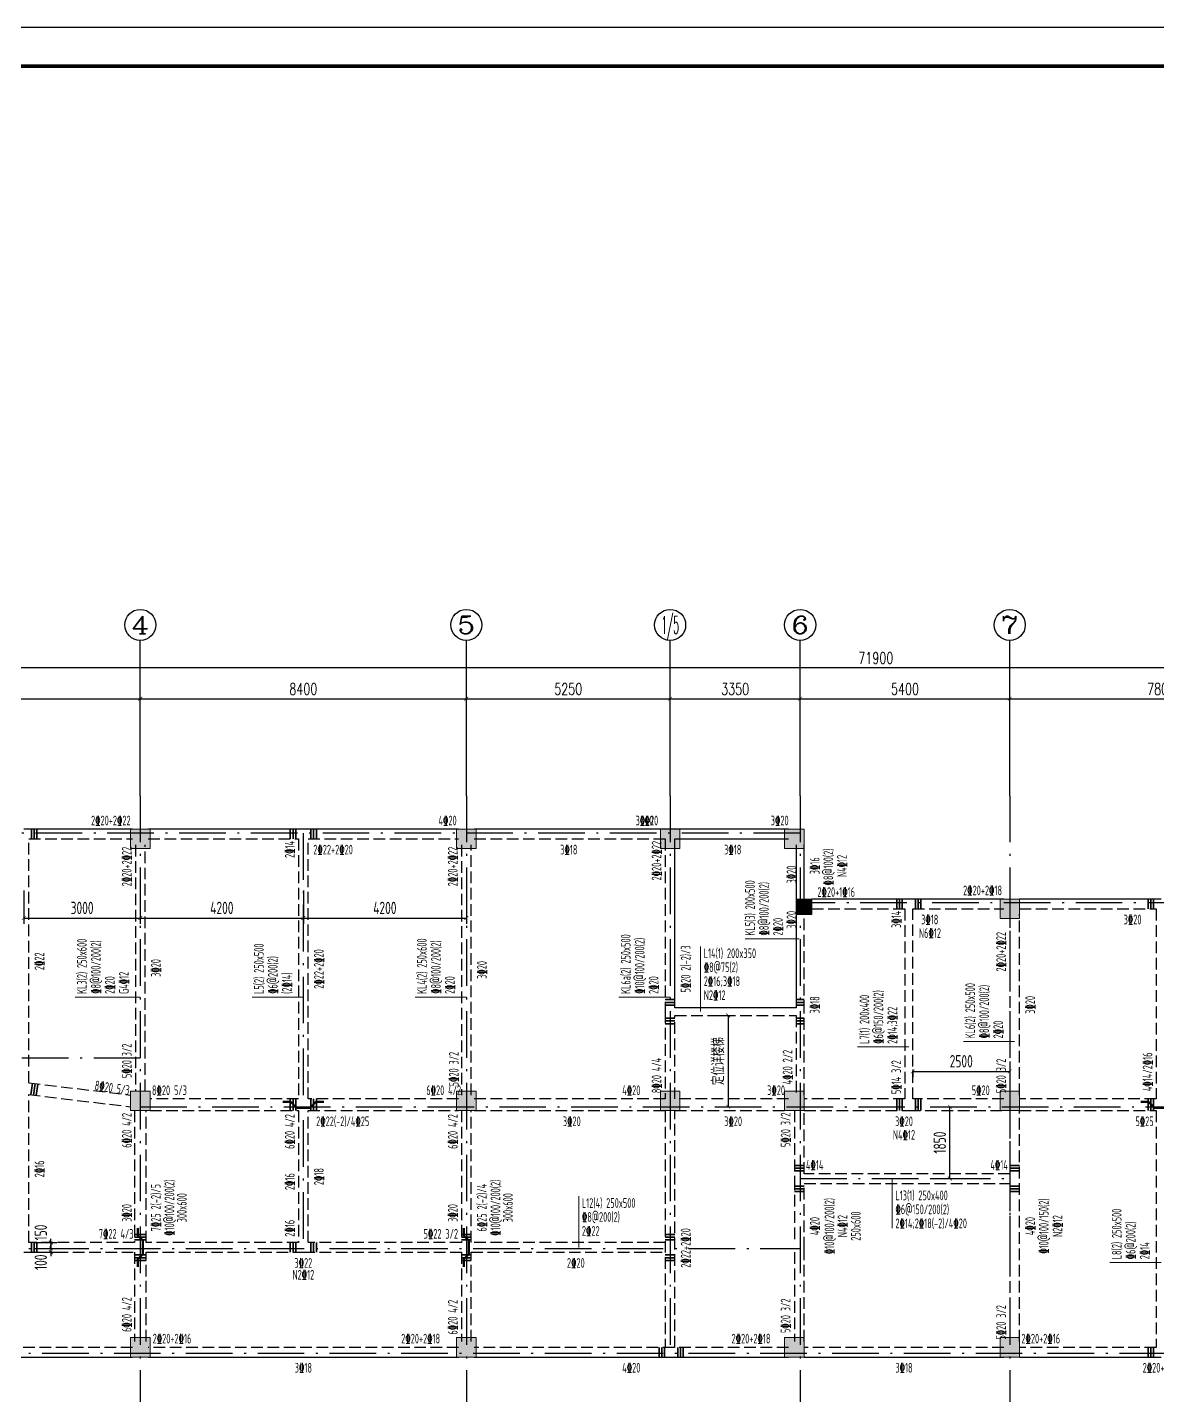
# Model space of a CAD drawing. Extents: x 169490 to 7584583, y -2399407 to 1374371.
# Drawn here: x 750510 to 779630, y 659948 to 695204 of the extents above; entities that cross this region are included whole.
import ezdxf
from ezdxf.enums import TextEntityAlignment as Align

# ---------------------------------------------------------------- set-up
doc = ezdxf.new("R2010")
doc.units = 0
doc.header["$LTSCALE"] = 100
doc.linetypes.add('D3轴线点划线', pattern=[18.5, 12, -3, 0.5, -3])
doc.linetypes.add('H3普通虚线', pattern=[4.2, 3, -1.2])
doc.layers.get('0').update_dxf_attribs({"linetype": 'CONTINUOUS'})
doc.layers.get('DEFPOINTS').update_dxf_attribs({"linetype": 'CONTINUOUS'})
for name, color, linetype in [('AXIS', 3, 'CONTINUOUS'), ('AXIS_TEXT', 4, 'CONTINUOUS'), ('C-AXIS(轴号)', 3, 'CONTINUOUS'), ('C-AXIS-T(字)', 7, 'CONTINUOUS'), ('C-DOTE', 8, 'D3轴线点划线'), ('S-BEAM-LINE1', 4, 'CONTINUOUS'), ('S-BEAM-LINE2', 4, 'H3普通虚线'), ('S-COLU-HATCH', 251, 'CONTINUOUS'), ('S-SLAB-DIM', 92, 'CONTINUOUS'), ('图框', 140, 'CONTINUOUS')]:
    doc.layers.add(name, color=color, linetype=linetype)
for name, color, linetype, lineweight in [('S-COLU-LINE1', 6, 'CONTINUOUS', 18), ('梁原位标注', 7, 'CONTINUOUS', 18), ('梁标注引线', 2, 'CONTINUOUS', 18), ('梁附加吊筋', 1, 'CONTINUOUS', 50), ('梁附加箍筋', 1, 'CONTINUOUS', 35)]:
    doc.layers.add(name, color=color, linetype=linetype, lineweight=lineweight)
doc.styles.add('_TCH_AXIS', font='COMPLEX', dxfattribs={"bigfont": 'GBCBIG'})
doc.styles.add('_TCH_DIM_T3', font='SIMPLEX.shx', dxfattribs={"width": 0.705882, "bigfont": 'GBCBIG.shx'})
doc.styles.add('BW_Rein', font='Tssdeng.shx', dxfattribs={"width": 0.7, "bigfont": 'hztxt.shx'})
doc.styles.add('COMPLEX', font='COMPLEX')
doc.styles.add('TSSD_Dimension', font='Tssdeng.shx', dxfattribs={"width": 0.7, "bigfont": 'tssdchn.shx'})
doc.dimstyles.new('_TCH_ARCH&&100', dxfattribs={"dimtxt": 297.5, "dimasz": 100, "dimexe": 250, "dimexo": 300, "dimgap": 100, "dimtad": 1, "dimdec": 0, "dimzin": 0, "dimdsep": 46, "dimtxsty": '_TCH_DIM_T3', "dimblk": 'ARCHTICK', "dimcen": 0.09, "dimclrt": 7, "dimazin": 2, "dimtfac": 1, "dimtdec": 0, "dimtix": 1, "dimtmove": 2, "dimatfit": 3, "dimfxl": 1, "dimtolj": 1, "dimtzin": 0, "dimarcsym": 0})
doc.dimstyles.new('TSSD_100_100$0', dxfattribs={"dimtxt": 320, "dimasz": 100, "dimexe": 150, "dimexo": 150, "dimgap": 100, "dimtad": 1, "dimdec": 0, "dimzin": 0, "dimdsep": 46, "dimtxsty": 'TSSD_Dimension', "dimblk": 'ARCHTICK', "dimcen": 0, "dimclrt": 7, "dimadec": 1, "dimazin": 0, "dimtfac": 1, "dimtdec": 0, "dimtix": 1, "dimtmove": 2, "dimatfit": 3, "dimldrblk": '_TSDBK', "dimfxl": 1, "dimtolj": 1, "dimtzin": 0, "dimarcsym": 0})

# ---------------------------------------------------------------- blocks, each defined once
blk = doc.blocks.new('_ARCHTICK')
at = {"const_width": 0.15}
blk.add_lwpolyline([(-0.5, -0.5), (0.5, 0.5)], dxfattribs=at)
blk = doc.blocks.new('*D1527')
at = {"layer": 'AXIS', "color": 0, "lineweight": -2, "transparency": 16777216}
for p, q in [((736420, 675706), (736420, 678956)), ((736420, 678706), (808320, 678706)), ((808320, 675706), (808320, 678956))]:
    blk.add_line(p, q, dxfattribs=at)
at = {"layer": 'DEFPOINTS', "color": 0, "transparency": 16777216}
for p in [(808320, 678706), (736420, 675406), (808320, 675406)]:
    blk.add_point(p, dxfattribs=at)
at = {"layer": 'AXIS', "color": 0, "lineweight": -2, "transparency": 16777216, "xscale": 100, "yscale": 100, "zscale": 100, "rotation": 180}
blk.add_blockref('_ARCHTICK', (736420, 678706), dxfattribs=at)
at = {"layer": 'AXIS', "color": 0, "lineweight": -2, "transparency": 16777216, "xscale": 100, "yscale": 100, "zscale": 100}
blk.add_blockref('_ARCHTICK', (808320, 678706), dxfattribs=at)
at = {"layer": 'AXIS', "color": 7, "transparency": 16777216, "insert": (772370, 678955), "char_height": 297.5, "attachment_point": 5, "style": '_TCH_DIM_T3'}
blk.add_mtext('\\A1;71900', dxfattribs=at)
blk = doc.blocks.new('*D1530')
at = {"layer": 'AXIS', "color": 0, "lineweight": -2, "transparency": 16777216}
for p, q in [((745020, 675706), (745020, 678156)), ((753420, 675706), (753420, 678156)), ((745020, 677906), (753420, 677906))]:
    blk.add_line(p, q, dxfattribs=at)
at = {"layer": 'DEFPOINTS', "color": 0, "transparency": 16777216}
for p in [(753420, 677906), (745020, 675406), (753420, 675406)]:
    blk.add_point(p, dxfattribs=at)
at = {"layer": 'AXIS', "color": 0, "lineweight": -2, "transparency": 16777216, "xscale": 100, "yscale": 100, "zscale": 100, "rotation": 180}
blk.add_blockref('_ARCHTICK', (745020, 677906), dxfattribs=at)
at = {"layer": 'AXIS', "color": 0, "lineweight": -2, "transparency": 16777216, "xscale": 100, "yscale": 100, "zscale": 100}
blk.add_blockref('_ARCHTICK', (753420, 677906), dxfattribs=at)
at = {"layer": 'AXIS', "color": 7, "transparency": 16777216, "insert": (749220, 678155), "char_height": 297.5, "attachment_point": 5, "style": '_TCH_DIM_T3'}
blk.add_mtext('\\A1;8400', dxfattribs=at)
blk = doc.blocks.new('*D1531')
at = {"layer": 'AXIS', "color": 0, "lineweight": -2, "transparency": 16777216}
for p, q in [((753420, 675706), (753420, 678156)), ((761820, 675706), (761820, 678156)), ((753420, 677906), (761820, 677906))]:
    blk.add_line(p, q, dxfattribs=at)
at = {"layer": 'DEFPOINTS', "color": 0, "transparency": 16777216}
for p in [(761820, 677906), (753420, 675406), (761820, 675406)]:
    blk.add_point(p, dxfattribs=at)
at = {"layer": 'AXIS', "color": 0, "lineweight": -2, "transparency": 16777216, "xscale": 100, "yscale": 100, "zscale": 100, "rotation": 180}
blk.add_blockref('_ARCHTICK', (753420, 677906), dxfattribs=at)
at = {"layer": 'AXIS', "color": 0, "lineweight": -2, "transparency": 16777216, "xscale": 100, "yscale": 100, "zscale": 100}
blk.add_blockref('_ARCHTICK', (761820, 677906), dxfattribs=at)
at = {"layer": 'AXIS', "color": 7, "transparency": 16777216, "insert": (757620, 678155), "char_height": 297.5, "attachment_point": 5, "style": '_TCH_DIM_T3'}
blk.add_mtext('\\A1;8400', dxfattribs=at)
blk = doc.blocks.new('*D1532')
at = {"layer": 'AXIS', "color": 0, "lineweight": -2, "transparency": 16777216}
for p, q in [((761820, 675706), (761820, 678156)), ((767070, 675706), (767070, 678156)), ((761820, 677906), (767070, 677906))]:
    blk.add_line(p, q, dxfattribs=at)
at = {"layer": 'DEFPOINTS', "color": 0, "transparency": 16777216}
for p in [(767070, 677906), (761820, 675406), (767070, 675406)]:
    blk.add_point(p, dxfattribs=at)
at = {"layer": 'AXIS', "color": 0, "lineweight": -2, "transparency": 16777216, "xscale": 100, "yscale": 100, "zscale": 100, "rotation": 180}
blk.add_blockref('_ARCHTICK', (761820, 677906), dxfattribs=at)
at = {"layer": 'AXIS', "color": 0, "lineweight": -2, "transparency": 16777216, "xscale": 100, "yscale": 100, "zscale": 100}
blk.add_blockref('_ARCHTICK', (767070, 677906), dxfattribs=at)
at = {"layer": 'AXIS', "color": 7, "transparency": 16777216, "insert": (764445, 678155), "char_height": 297.5, "attachment_point": 5, "style": '_TCH_DIM_T3'}
blk.add_mtext('\\A1;5250', dxfattribs=at)
blk = doc.blocks.new('*D1533')
at = {"layer": 'AXIS', "color": 0, "lineweight": -2, "transparency": 16777216}
for p, q in [((767070, 675706), (767070, 678156)), ((770420, 675706), (770420, 678156)), ((767070, 677906), (770420, 677906))]:
    blk.add_line(p, q, dxfattribs=at)
at = {"layer": 'DEFPOINTS', "color": 0, "transparency": 16777216}
for p in [(770420, 677906), (767070, 675406), (770420, 675406)]:
    blk.add_point(p, dxfattribs=at)
at = {"layer": 'AXIS', "color": 0, "lineweight": -2, "transparency": 16777216, "xscale": 100, "yscale": 100, "zscale": 100, "rotation": 180}
blk.add_blockref('_ARCHTICK', (767070, 677906), dxfattribs=at)
at = {"layer": 'AXIS', "color": 0, "lineweight": -2, "transparency": 16777216, "xscale": 100, "yscale": 100, "zscale": 100}
blk.add_blockref('_ARCHTICK', (770420, 677906), dxfattribs=at)
at = {"layer": 'AXIS', "color": 7, "transparency": 16777216, "insert": (768745, 678155), "char_height": 297.5, "attachment_point": 5, "style": '_TCH_DIM_T3'}
blk.add_mtext('\\A1;3350', dxfattribs=at)
blk = doc.blocks.new('*D1534')
at = {"layer": 'AXIS', "color": 0, "lineweight": -2, "transparency": 16777216}
for p, q in [((770420, 675706), (770420, 678156)), ((775820, 675706), (775820, 678156)), ((770420, 677906), (775820, 677906))]:
    blk.add_line(p, q, dxfattribs=at)
at = {"layer": 'DEFPOINTS', "color": 0, "transparency": 16777216}
for p in [(775820, 677906), (770420, 675406), (775820, 675406)]:
    blk.add_point(p, dxfattribs=at)
at = {"layer": 'AXIS', "color": 0, "lineweight": -2, "transparency": 16777216, "xscale": 100, "yscale": 100, "zscale": 100, "rotation": 180}
blk.add_blockref('_ARCHTICK', (770420, 677906), dxfattribs=at)
at = {"layer": 'AXIS', "color": 0, "lineweight": -2, "transparency": 16777216, "xscale": 100, "yscale": 100, "zscale": 100}
blk.add_blockref('_ARCHTICK', (775820, 677906), dxfattribs=at)
at = {"layer": 'AXIS', "color": 7, "transparency": 16777216, "insert": (773120, 678155), "char_height": 297.5, "attachment_point": 5, "style": '_TCH_DIM_T3'}
blk.add_mtext('\\A1;5400', dxfattribs=at)
blk = doc.blocks.new('*D1535')
at = {"layer": 'AXIS', "color": 0, "lineweight": -2, "transparency": 16777216}
for p, q in [((775820, 675706), (775820, 678156)), ((783620, 675706), (783620, 678156)), ((775820, 677906), (783620, 677906))]:
    blk.add_line(p, q, dxfattribs=at)
at = {"layer": 'DEFPOINTS', "color": 0, "transparency": 16777216}
for p in [(783620, 677906), (775820, 675406), (783620, 675406)]:
    blk.add_point(p, dxfattribs=at)
at = {"layer": 'AXIS', "color": 0, "lineweight": -2, "transparency": 16777216, "xscale": 100, "yscale": 100, "zscale": 100, "rotation": 180}
blk.add_blockref('_ARCHTICK', (775820, 677906), dxfattribs=at)
at = {"layer": 'AXIS', "color": 0, "lineweight": -2, "transparency": 16777216, "xscale": 100, "yscale": 100, "zscale": 100}
blk.add_blockref('_ARCHTICK', (783620, 677906), dxfattribs=at)
at = {"layer": 'AXIS', "color": 7, "transparency": 16777216, "insert": (779720, 678155), "char_height": 297.5, "attachment_point": 5, "style": '_TCH_DIM_T3'}
blk.add_mtext('\\A1;7800', dxfattribs=at)
blk = doc.blocks.new('_AXISO')
blk.add_circle((0, 0), 0.5)
at = {"layer": 'AXIS_TEXT', "style": 'COMPLEX', "width": 1.041667}
blk.add_attdef('A', text='', height=0.56, dxfattribs=at).set_placement((-0.25, -0.28), (0.25, -0.28), align=Align.FIT)
blk = doc.blocks.new('*D73')
at = {"layer": 'DEFPOINTS', "color": 0, "ltscale": 10, "transparency": 16777216}
for p in [(773676, 667392), (774276, 667392), (773676, 665542)]:
    blk.add_point(p, dxfattribs=at)
at = {"layer": 'S-SLAB-DIM', "color": 0, "lineweight": -2, "ltscale": 10, "transparency": 16777216}
for p, q in [((773826, 667392), (774426, 667392)), ((774276, 665542), (774276, 667392)), ((773826, 665542), (774426, 665542))]:
    blk.add_line(p, q, dxfattribs=at)
at = {"layer": 'S-SLAB-DIM', "color": 0, "lineweight": -2, "ltscale": 10, "transparency": 16777216, "xscale": 100, "yscale": 100, "zscale": 100}
for p, rotation in [((774276, 667392), 90), ((774276, 665542), 270)]:
    blk.add_blockref('_ARCHTICK', p, dxfattribs=dict(at, rotation=rotation))
at = {"layer": 'S-SLAB-DIM', "color": 7, "ltscale": 10, "transparency": 16777216, "insert": (774016, 666467), "char_height": 320, "attachment_point": 5, "rotation": 90, "style": 'TSSD_Dimension'}
blk.add_mtext('\\A1;1850', dxfattribs=at)
blk = doc.blocks.new('_TSDBK')
blk.add_line((-1, 0), (0, 0))
at = {"const_width": 0.5}
blk.add_lwpolyline([(-0.7, -0.7), (0.7, 0.7)], dxfattribs=at)
blk = doc.blocks.new('*D74')
at = {"layer": 'DEFPOINTS', "color": 0, "ltscale": 10, "transparency": 16777216}
for p in [(773320, 668505), (775820, 668505), (775820, 668303)]:
    blk.add_point(p, dxfattribs=at)
at = {"layer": 'S-SLAB-DIM', "color": 0, "lineweight": -2, "ltscale": 10, "transparency": 16777216}
for p, q in [((773320, 668355), (773320, 668153)), ((773320, 668303), (775820, 668303)), ((775820, 668355), (775820, 668153))]:
    blk.add_line(p, q, dxfattribs=at)
at = {"layer": 'S-SLAB-DIM', "color": 0, "lineweight": -2, "ltscale": 10, "transparency": 16777216, "xscale": 100, "yscale": 100, "zscale": 100, "rotation": 180}
blk.add_blockref('_ARCHTICK', (773320, 668303), dxfattribs=at)
at = {"layer": 'S-SLAB-DIM', "color": 0, "lineweight": -2, "ltscale": 10, "transparency": 16777216, "xscale": 100, "yscale": 100, "zscale": 100}
blk.add_blockref('_ARCHTICK', (775820, 668303), dxfattribs=at)
at = {"layer": 'S-SLAB-DIM', "color": 7, "ltscale": 10, "transparency": 16777216, "insert": (774570, 668563), "char_height": 320, "attachment_point": 5, "style": 'TSSD_Dimension'}
blk.add_mtext('\\A1;2500', dxfattribs=at)
blk = doc.blocks.new('*D83')
at = {"layer": 'DEFPOINTS', "color": 0, "ltscale": 10, "transparency": 16777216}
for p in [(768109, 669742), (768109, 667392), (768566, 667392)]:
    blk.add_point(p, dxfattribs=at)
at = {"layer": 'S-SLAB-DIM', "color": 0, "lineweight": -2, "ltscale": 10, "transparency": 16777216}
for p, q in [((768259, 669742), (768716, 669742)), ((768566, 669742), (768566, 667392)), ((768259, 667392), (768716, 667392))]:
    blk.add_line(p, q, dxfattribs=at)
at = {"layer": 'S-SLAB-DIM', "color": 0, "lineweight": -2, "ltscale": 10, "transparency": 16777216, "xscale": 100, "yscale": 100, "zscale": 100}
for p, rotation in [((768566, 669742), 90), ((768566, 667392), 270)]:
    blk.add_blockref('_ARCHTICK', p, dxfattribs=dict(at, rotation=rotation))
at = {"layer": 'S-SLAB-DIM', "color": 7, "ltscale": 10, "transparency": 16777216, "insert": (768306, 668567), "char_height": 320, "attachment_point": 5, "rotation": 90, "style": 'TSSD_Dimension'}
blk.add_mtext('\\A1;定位详楼梯', dxfattribs=at)
blk = doc.blocks.new('*D84')
at = {"layer": 'DEFPOINTS', "color": 0, "ltscale": 10, "transparency": 16777216}
for p in [(750545, 663742), (750545, 663642), (751115, 663642)]:
    blk.add_point(p, dxfattribs=at)
at = {"layer": 'S-SLAB-DIM', "color": 0, "lineweight": -2, "ltscale": 10, "transparency": 16777216}
for p, q in [((750695, 663742), (751265, 663742)), ((750695, 663642), (751265, 663642)), ((751115, 663742), (751115, 663842)), ((751115, 663742), (751115, 663642)), ((751115, 663642), (751115, 663542))]:
    blk.add_line(p, q, dxfattribs=at)
at = {"layer": 'S-SLAB-DIM', "color": 0, "lineweight": -2, "ltscale": 10, "transparency": 16777216, "xscale": 100, "yscale": 100, "zscale": 100}
for p, rotation in [((751115, 663742), 270), ((751115, 663642), 90)]:
    blk.add_blockref('_ARCHTICK', p, dxfattribs=dict(at, rotation=rotation))
at = {"layer": 'S-SLAB-DIM', "color": 7, "ltscale": 10, "transparency": 16777216, "insert": (750855, 663384), "char_height": 320, "attachment_point": 5, "rotation": 90, "style": 'TSSD_Dimension'}
blk.add_mtext('\\A1;100', dxfattribs=at)
blk = doc.blocks.new('*D85')
at = {"layer": 'DEFPOINTS', "color": 0, "ltscale": 10, "transparency": 16777216}
for p in [(750545, 663892), (750545, 663742), (751115, 663742)]:
    blk.add_point(p, dxfattribs=at)
at = {"layer": 'S-SLAB-DIM', "color": 0, "lineweight": -2, "ltscale": 10, "transparency": 16777216}
for p, q in [((750695, 663892), (751265, 663892)), ((751115, 663892), (751115, 663992)), ((751115, 663892), (751115, 663742)), ((750695, 663742), (751265, 663742)), ((751115, 663742), (751115, 663642))]:
    blk.add_line(p, q, dxfattribs=at)
at = {"layer": 'S-SLAB-DIM', "color": 0, "lineweight": -2, "ltscale": 10, "transparency": 16777216, "xscale": 100, "yscale": 100, "zscale": 100}
for p, rotation in [((751115, 663892), 270), ((751115, 663742), 90)]:
    blk.add_blockref('_ARCHTICK', p, dxfattribs=dict(at, rotation=rotation))
at = {"layer": 'S-SLAB-DIM', "color": 7, "ltscale": 10, "transparency": 16777216, "insert": (750855, 664150), "char_height": 320, "attachment_point": 5, "rotation": 90, "style": 'TSSD_Dimension'}
blk.add_mtext('\\A1;150', dxfattribs=at)
blk = doc.blocks.new('*D86')
at = {"layer": 'DEFPOINTS', "color": 0, "ltscale": 10, "transparency": 16777216}
for p in [(757620, 673113), (761820, 673113), (761820, 672255)]:
    blk.add_point(p, dxfattribs=at)
at = {"layer": 'S-SLAB-DIM', "color": 0, "lineweight": -2, "ltscale": 10, "transparency": 16777216}
for p, q in [((757620, 672963), (757620, 672105)), ((761820, 672963), (761820, 672105)), ((757620, 672255), (761820, 672255))]:
    blk.add_line(p, q, dxfattribs=at)
at = {"layer": 'S-SLAB-DIM', "color": 0, "lineweight": -2, "ltscale": 10, "transparency": 16777216, "xscale": 100, "yscale": 100, "zscale": 100, "rotation": 180}
blk.add_blockref('_ARCHTICK', (757620, 672255), dxfattribs=at)
at = {"layer": 'S-SLAB-DIM', "color": 0, "lineweight": -2, "ltscale": 10, "transparency": 16777216, "xscale": 100, "yscale": 100, "zscale": 100}
blk.add_blockref('_ARCHTICK', (761820, 672255), dxfattribs=at)
at = {"layer": 'S-SLAB-DIM', "color": 7, "ltscale": 10, "transparency": 16777216, "insert": (759720, 672515), "char_height": 320, "attachment_point": 5, "style": 'TSSD_Dimension'}
blk.add_mtext('\\A1;4200', dxfattribs=at)
blk = doc.blocks.new('*D87')
at = {"layer": 'DEFPOINTS', "color": 0, "ltscale": 10, "transparency": 16777216}
for p in [(753420, 673113), (757620, 673113), (757620, 672255)]:
    blk.add_point(p, dxfattribs=at)
at = {"layer": 'S-SLAB-DIM', "color": 0, "lineweight": -2, "ltscale": 10, "transparency": 16777216}
for p, q in [((753420, 672963), (753420, 672105)), ((757620, 672963), (757620, 672105)), ((753420, 672255), (757620, 672255))]:
    blk.add_line(p, q, dxfattribs=at)
at = {"layer": 'S-SLAB-DIM', "color": 0, "lineweight": -2, "ltscale": 10, "transparency": 16777216, "xscale": 100, "yscale": 100, "zscale": 100, "rotation": 180}
blk.add_blockref('_ARCHTICK', (753420, 672255), dxfattribs=at)
at = {"layer": 'S-SLAB-DIM', "color": 0, "lineweight": -2, "ltscale": 10, "transparency": 16777216, "xscale": 100, "yscale": 100, "zscale": 100}
blk.add_blockref('_ARCHTICK', (757620, 672255), dxfattribs=at)
at = {"layer": 'S-SLAB-DIM', "color": 7, "ltscale": 10, "transparency": 16777216, "insert": (755520, 672515), "char_height": 320, "attachment_point": 5, "style": 'TSSD_Dimension'}
blk.add_mtext('\\A1;4200', dxfattribs=at)
blk = doc.blocks.new('*D88')
at = {"layer": 'DEFPOINTS', "color": 0, "ltscale": 10, "transparency": 16777216}
for p in [(750420, 673113), (753420, 673113), (753420, 672255)]:
    blk.add_point(p, dxfattribs=at)
at = {"layer": 'S-SLAB-DIM', "color": 0, "lineweight": -2, "ltscale": 10, "transparency": 16777216}
for p, q in [((750420, 672963), (750420, 672105)), ((753420, 672963), (753420, 672105)), ((750420, 672255), (753420, 672255))]:
    blk.add_line(p, q, dxfattribs=at)
at = {"layer": 'S-SLAB-DIM', "color": 0, "lineweight": -2, "ltscale": 10, "transparency": 16777216, "xscale": 100, "yscale": 100, "zscale": 100, "rotation": 180}
blk.add_blockref('_ARCHTICK', (750420, 672255), dxfattribs=at)
at = {"layer": 'S-SLAB-DIM', "color": 0, "lineweight": -2, "ltscale": 10, "transparency": 16777216, "xscale": 100, "yscale": 100, "zscale": 100}
blk.add_blockref('_ARCHTICK', (753420, 672255), dxfattribs=at)
at = {"layer": 'S-SLAB-DIM', "color": 7, "ltscale": 10, "transparency": 16777216, "insert": (751920, 672515), "char_height": 320, "attachment_point": 5, "style": 'TSSD_Dimension'}
blk.add_mtext('\\A1;3000', dxfattribs=at)

msp = doc.modelspace()

# ---------------------------------------------------------------- hatches: boundary and pattern name
at = {"layer": 'S-COLU-HATCH', "ltscale": 10}
h = msp.add_hatch(color=256, dxfattribs=at)
h.dxf.hatch_style = 1
h.paths.add_polyline_path([(753169.7, 674541.7), (753669.7, 674541.7), (753669.7, 674041.7), (753169.7, 674041.7)])
h = msp.add_hatch(color=256, dxfattribs=at)
h.dxf.hatch_style = 1
h.paths.add_polyline_path([(761569.7, 674541.7), (762069.7, 674541.7), (762069.7, 674041.7), (761569.7, 674041.7)])
h = msp.add_hatch(color=256, dxfattribs=at)
h.dxf.hatch_style = 1
h.paths.add_polyline_path([(766819.7, 674541.7), (767319.7, 674541.7), (767319.7, 674041.7), (766819.7, 674041.7)])
h = msp.add_hatch(color=256, dxfattribs=at)
h.dxf.hatch_style = 1
h.paths.add_polyline_path([(770019.7, 674541.7), (770519.7, 674541.7), (770519.7, 674041.7), (770019.7, 674041.7)])
h = msp.add_hatch(color=256, dxfattribs=at)
h.dxf.hatch_style = 1
h.paths.add_polyline_path([(770319.7, 672741.7), (770719.7, 672741.7), (770719.7, 672341.7), (770319.7, 672341.7)])
h = msp.add_hatch(color=256, dxfattribs=at)
h.dxf.hatch_style = 1
h.paths.add_polyline_path([(775569.7, 672741.7), (776069.7, 672741.7), (776069.7, 672241.7), (775569.7, 672241.7)])
h = msp.add_hatch(color=256, dxfattribs=at)
h.dxf.hatch_style = 1
h.paths.add_polyline_path([(753169.7, 667791.7), (753669.7, 667791.7), (753669.7, 667291.7), (753169.7, 667291.7)])
h = msp.add_hatch(color=256, dxfattribs=at)
h.dxf.hatch_style = 1
h.paths.add_polyline_path([(761569.7, 667791.7), (762069.7, 667791.7), (762069.7, 667291.7), (761569.7, 667291.7)])
h = msp.add_hatch(color=256, dxfattribs=at)
h.dxf.hatch_style = 1
h.paths.add_polyline_path([(766819.7, 667791.7), (767319.7, 667791.7), (767319.7, 667291.7), (766819.7, 667291.7)])
h = msp.add_hatch(color=256, dxfattribs=at)
h.dxf.hatch_style = 1
h.paths.add_polyline_path([(766819.7, 667791.7), (767319.7, 667791.7), (767319.7, 667291.7), (766819.7, 667291.7)])
h = msp.add_hatch(color=256, dxfattribs=at)
h.dxf.hatch_style = 1
h.paths.add_polyline_path([(770019.7, 667791.7), (770519.7, 667791.7), (770519.7, 667291.7), (770019.7, 667291.7)])
h = msp.add_hatch(color=256, dxfattribs=at)
h.dxf.hatch_style = 1
h.paths.add_polyline_path([(770019.7, 667791.7), (770519.7, 667791.7), (770519.7, 667291.7), (770019.7, 667291.7)])
h = msp.add_hatch(color=256, dxfattribs=at)
h.dxf.hatch_style = 1
h.paths.add_polyline_path([(775569.7, 667791.7), (776069.7, 667791.7), (776069.7, 667291.7), (775569.7, 667291.7)])
h = msp.add_hatch(color=256, dxfattribs=at)
h.dxf.hatch_style = 1
h.paths.add_polyline_path([(753169.7, 661441.7), (753669.7, 661441.7), (753669.7, 660941.7), (753169.7, 660941.7)])
h = msp.add_hatch(color=256, dxfattribs=at)
h.dxf.hatch_style = 1
h.paths.add_polyline_path([(761569.7, 661441.7), (762069.7, 661441.7), (762069.7, 660941.7), (761569.7, 660941.7)])
h = msp.add_hatch(color=256, dxfattribs=at)
h.dxf.hatch_style = 1
h.paths.add_polyline_path([(770019.7, 661441.7), (770519.7, 661441.7), (770519.7, 660941.7), (770019.7, 660941.7)])
h = msp.add_hatch(color=256, dxfattribs=at)
h.dxf.hatch_style = 1
h.paths.add_polyline_path([(775569.7, 661441.7), (776069.7, 661441.7), (776069.7, 660941.7), (775569.7, 660941.7)])

# ---------------------------------------------------------------- linework, layer by layer
at = {"ltscale": 10}
msp.add_lwpolyline([(819306.7, 694204.3), (724701.8, 694204.3), (724701.8, 636804.3), (819306.7, 636804.3)], close=True, dxfattribs=at)
at = {"layer": 'C-AXIS(轴号)'}
for p, q in [((753419.7, 675405.9), (753419.7, 679405.9)), ((761819.7, 675405.9), (761819.7, 679405.9)), ((767069.7, 675405.9), (767069.7, 679405.9)), ((770419.7, 675405.9), (770419.7, 679405.9)), ((775819.7, 675405.9), (775819.7, 679405.9))]:
    msp.add_line(p, q, dxfattribs=at)
at = {"layer": 'C-DOTE'}
for p, q in [((753419.7, 675405.9), (753419.7, 658841.9)), ((761819.7, 675405.9), (761819.7, 658841.9)), ((767069.7, 675405.9), (767069.7, 661041.7)), ((770419.7, 675405.9), (770419.7, 658841.9)), ((775819.7, 675405.9), (775819.7, 658841.9)), ((770419.7, 674441.7), (734243.4, 674441.7)), ((757619.7, 674441.7), (757619.7, 663741.7)), ((812019.7, 672641.7), (770419.7, 672641.7)), ((753419.7, 668641.7), (734243.4, 668641.7)), ((753419.7, 667391.7), (812019.7, 667391.7)), ((770419.7, 665541.7), (775820.7, 665541.7)), ((734243.4, 663741.7), (770419.7, 663741.7)), ((734243.4, 661041.7), (812019.7, 661041.7))]:
    msp.add_line(p, q, dxfattribs=at)
at = {"layer": 'S-BEAM-LINE1'}
for p, q in [((753219.7, 674541.7), (750419.7, 674541.7)), ((757619.7, 674541.7), (753619.7, 674541.7)), ((761619.7, 674541.7), (757619.7, 674541.7)), ((767069.7, 674541.7), (762019.7, 674541.7)), ((770119.7, 674541.7), (767069.7, 674541.7)), ((767194.7, 674291.7), (770119.7, 674291.7)), ((767194.7, 669941.7), (767194.7, 674291.7)), ((770319.7, 674141.7), (770319.7, 672741.7)), ((770519.7, 672741.7), (770519.7, 674141.7)), ((773219.7, 672741.7), (770719.7, 672741.7)), ((775669.7, 672741.7), (773219.7, 672741.7)), ((779719.7, 672741.7), (776069.7, 672741.7)), ((770319.7, 672341.7), (770319.7, 669941.7)), ((770319.7, 669941.7), (767194.7, 669941.7)), ((745219.7, 660941.7), (753219.7, 660941.7)), ((753619.7, 660941.7), (761619.7, 660941.7)), ((762019.7, 660941.7), (770119.7, 660941.7)), ((770519.7, 660941.7), (775669.7, 660941.7)), ((776069.7, 660941.7), (779719.7, 660941.7))]:
    msp.add_line(p, q, dxfattribs=at)
at = {"layer": 'S-BEAM-LINE2'}
for p, q in [((750544.7, 674291.7), (753219.7, 674291.7)), ((750544.7, 668008.5), (750544.7, 674291.7)), ((753294.7, 674141.7), (753294.7, 667791.7)), ((753544.7, 667791.7), (753544.7, 674141.7)), ((753619.7, 674291.7), (757494.7, 674291.7)), ((757494.7, 674291.7), (757494.7, 667591.7)), ((757744.7, 674291.7), (761619.7, 674291.7)), ((757744.7, 667591.7), (757744.7, 674291.7)), ((761694.7, 674141.7), (761694.7, 667691.7)), ((761944.7, 667691.7), (761944.7, 674141.7)), ((762019.7, 674291.7), (766944.7, 674291.7)), ((766944.7, 674291.7), (766944.7, 669841.7)), ((770719.7, 672491.7), (773119.7, 672491.7)), ((773119.7, 672491.7), (773119.7, 667591.7)), ((773319.7, 667591.7), (773319.7, 672491.7)), ((773319.7, 672491.7), (775669.7, 672491.7)), ((776069.7, 672491.7), (779594.7, 672491.7)), ((779594.7, 672491.7), (779594.7, 667591.7)), ((770519.7, 669841.7), (770519.7, 672341.7)), ((775820.7, 672341.7), (775820.7, 667691.7)), ((776070.7, 667691.7), (776070.7, 672341.7)), ((766944.7, 669841.7), (766944.7, 667591.7)), ((767194.7, 667591.7), (767194.7, 669741.7)), ((767194.7, 669741.7), (770319.7, 669741.7)), ((770319.7, 669741.7), (770319.7, 667691.7)), ((770519.7, 667691.7), (770519.7, 669841.7)), ((750544.7, 668008.5), (753169.7, 667692.8)), ((750544.7, 663891.7), (750544.7, 667706.3)), ((750544.7, 667706.3), (753169.7, 667390.7)), ((757494.7, 667591.7), (753669.7, 667591.7)), ((761619.7, 667591.7), (757744.7, 667591.7)), ((766944.7, 667591.7), (762019.7, 667591.7)), ((770119.7, 667591.7), (767194.7, 667591.7)), ((773119.7, 667591.7), (770519.7, 667591.7)), ((775669.7, 667591.7), (773319.7, 667591.7)), ((779594.7, 667591.7), (776069.7, 667591.7)), ((753269.7, 667291.7), (753269.7, 663891.7)), ((753569.7, 663891.7), (753569.7, 667291.7)), ((753669.7, 667291.7), (757494.7, 667291.7)), ((757494.7, 667291.7), (757494.7, 663891.7)), ((757744.7, 667291.7), (761619.7, 667291.7)), ((757744.7, 663891.7), (757744.7, 667291.7)), ((761694.7, 667291.7), (761694.7, 663891.7)), ((761944.7, 663891.7), (761944.7, 667291.7)), ((762019.7, 667291.7), (766944.7, 667291.7)), ((766944.7, 667291.7), (766944.7, 661191.7)), ((767194.7, 667291.7), (770119.7, 667291.7)), ((767194.7, 661191.7), (767194.7, 667291.7)), ((770269.7, 667291.7), (770269.7, 665541.7)), ((770519.7, 665666.7), (770519.7, 667291.7)), ((770519.7, 667291.7), (773219.7, 667291.7)), ((773219.7, 667291.7), (775669.7, 667291.7)), ((775820.7, 667291.7), (775820.7, 665666.7)), ((776069.7, 667291.7), (779594.7, 667291.7)), ((776070.7, 665541.7), (776070.7, 667291.7)), ((779594.7, 667291.7), (779594.7, 661191.7)), ((775820.7, 665666.7), (770519.7, 665666.7)), ((770269.7, 665541.7), (770269.7, 663891.7)), ((770519.7, 665416.7), (775820.7, 665416.7)), ((770519.7, 663741.7), (770519.7, 665416.7)), ((775820.7, 665416.7), (775820.7, 661341.7)), ((776070.7, 661341.7), (776070.7, 665541.7)), ((753269.7, 663891.7), (750544.7, 663891.7)), ((757494.7, 663891.7), (753569.7, 663891.7)), ((761694.7, 663891.7), (757744.7, 663891.7)), ((766944.7, 663891.7), (761944.7, 663891.7)), ((750419.7, 663641.7), (753269.7, 663641.7)), ((753269.7, 663641.7), (753269.7, 661341.7)), ((753569.7, 663641.7), (757619.7, 663641.7)), ((753569.7, 661341.7), (753569.7, 663641.7)), ((757619.7, 663641.7), (761694.7, 663641.7)), ((761694.7, 663641.7), (761694.7, 661341.7)), ((761944.7, 661341.7), (761944.7, 663641.7)), ((761944.7, 663641.7), (766944.7, 663641.7)), ((770269.7, 663641.7), (770269.7, 661341.7)), ((770519.7, 661341.7), (770519.7, 663741.7)), ((753219.7, 661191.7), (745219.7, 661191.7)), ((761619.7, 661191.7), (753619.7, 661191.7)), ((770119.7, 661191.7), (762019.7, 661191.7)), ((775669.7, 661191.7), (770519.7, 661191.7)), ((779594.7, 661191.7), (776069.7, 661191.7))]:
    msp.add_line(p, q, dxfattribs=at)
at = {"layer": 'S-COLU-LINE1'}
for points in [[(753169.7, 674541.7), (753669.7, 674541.7), (753669.7, 674041.7), (753169.7, 674041.7)], [(761569.7, 674541.7), (762069.7, 674541.7), (762069.7, 674041.7), (761569.7, 674041.7)], [(766819.7, 674541.7), (767319.7, 674541.7), (767319.7, 674041.7), (766819.7, 674041.7)], [(770019.7, 674541.7), (770519.7, 674541.7), (770519.7, 674041.7), (770019.7, 674041.7)], [(770319.7, 672741.7), (770719.7, 672741.7), (770719.7, 672341.7), (770319.7, 672341.7)], [(775569.7, 672741.7), (776069.7, 672741.7), (776069.7, 672241.7), (775569.7, 672241.7)], [(753169.7, 667791.7), (753669.7, 667791.7), (753669.7, 667291.7), (753169.7, 667291.7)], [(761569.7, 667791.7), (762069.7, 667791.7), (762069.7, 667291.7), (761569.7, 667291.7)], [(766819.7, 667791.7), (767319.7, 667791.7), (767319.7, 667291.7), (766819.7, 667291.7)], [(766819.7, 667791.7), (767319.7, 667791.7), (767319.7, 667291.7), (766819.7, 667291.7)], [(770019.7, 667791.7), (770519.7, 667791.7), (770519.7, 667291.7), (770019.7, 667291.7)], [(770019.7, 667791.7), (770519.7, 667791.7), (770519.7, 667291.7), (770019.7, 667291.7)], [(775569.7, 667791.7), (776069.7, 667791.7), (776069.7, 667291.7), (775569.7, 667291.7)], [(753169.7, 661441.7), (753669.7, 661441.7), (753669.7, 660941.7), (753169.7, 660941.7)], [(761569.7, 661441.7), (762069.7, 661441.7), (762069.7, 660941.7), (761569.7, 660941.7)], [(770019.7, 661441.7), (770519.7, 661441.7), (770519.7, 660941.7), (770019.7, 660941.7)], [(775569.7, 661441.7), (776069.7, 661441.7), (776069.7, 660941.7), (775569.7, 660941.7)]]:
    msp.add_lwpolyline(points, close=True, dxfattribs=at)
at = {"layer": '图框'}
msp.add_lwpolyline([(722201.8, 635804.3), (827301.8, 635804.3), (827301.8, 695204.3), (722201.8, 695204.3)], close=True, dxfattribs=at)
at = {"layer": '图框', "const_width": 100}
msp.add_lwpolyline([(724701.8, 636804.3), (826301.8, 636804.3), (826301.8, 694204.3), (724701.8, 694204.3)], close=True, dxfattribs=at)
at = {"layer": '梁标注引线'}
for p, q in [((770394.7, 671722.2), (769002.6, 671722.2)), ((767855.8, 669841.7), (767855.8, 671521.7)), ((753419.7, 670218.3), (751739.7, 670218.3)), ((757619.7, 670218.3), (756299.7, 670218.3)), ((761819.7, 670218.3), (760499.7, 670218.3)), ((767069.7, 670218.3), (765749.7, 670218.3)), ((773219.7, 668931.7), (771899.7, 668931.7)), ((775945.7, 669071.6), (774625.7, 669071.6)), ((772793.9, 665541.7), (772793.9, 664262.8)), ((764716.8, 663766.7), (764716.8, 665086.7)), ((779719.7, 663380.7), (778399.7, 663380.7))]:
    msp.add_line(p, q, dxfattribs=at)
at = {"layer": '梁附加吊筋', "lineweight": 50}
for points in [[(757094.7, 667516.7), (757294.7, 667516.7), (757444.7, 667366.7), (757794.7, 667366.7), (757944.7, 667516.7), (758144.7, 667516.7)], [(779194.7, 667516.7), (779394.7, 667516.7), (779544.7, 667366.7), (779894.7, 667366.7), (780044.7, 667516.7), (780244.7, 667516.7)], [(753357.2, 663266.7), (753357.2, 663466.7), (753482.2, 663591.7), (753482.2, 663941.7), (753357.2, 664066.7), (753357.2, 664266.7)], [(761757.2, 663266.7), (761757.2, 663466.7), (761882.2, 663591.7), (761882.2, 663941.7), (761757.2, 664066.7), (761757.2, 664266.7)]]:
    msp.add_lwpolyline(points, dxfattribs=at)
at = {"layer": '梁附加箍筋', "lineweight": 35}
for p, q in [((750614.7, 674291.7), (750614.7, 674541.7)), ((750684.7, 674291.7), (750684.7, 674541.7)), ((750754.7, 674291.7), (750754.7, 674541.7)), ((757284.7, 674291.7), (757284.7, 674541.7)), ((757354.7, 674291.7), (757354.7, 674541.7)), ((757424.7, 674291.7), (757424.7, 674541.7)), ((757814.7, 674291.7), (757814.7, 674541.7)), ((757884.7, 674291.7), (757884.7, 674541.7)), ((757954.7, 674291.7), (757954.7, 674541.7)), ((772909.7, 672491.7), (772909.7, 672741.7)), ((772979.7, 672491.7), (772979.7, 672741.7)), ((773049.7, 672491.7), (773049.7, 672741.7)), ((773389.7, 672491.7), (773389.7, 672741.7)), ((773459.7, 672491.7), (773459.7, 672741.7)), ((773529.7, 672491.7), (773529.7, 672741.7)), ((779384.7, 672491.7), (779384.7, 672741.7)), ((779454.7, 672491.7), (779454.7, 672741.7)), ((779524.7, 672491.7), (779524.7, 672741.7)), ((767194.7, 670151.7), (766944.7, 670151.7)), ((767194.7, 670081.7), (766944.7, 670081.7)), ((767194.7, 670011.7), (766944.7, 670011.7)), ((770519.7, 670151.7), (770319.7, 670151.7)), ((770519.7, 670081.7), (770319.7, 670081.7)), ((770519.7, 670011.7), (770319.7, 670011.7)), ((767194.7, 669671.7), (766944.7, 669671.7)), ((767194.7, 669601.7), (766944.7, 669601.7)), ((767194.7, 669531.7), (766944.7, 669531.7)), ((770519.7, 669671.7), (770319.7, 669671.7)), ((770519.7, 669601.7), (770319.7, 669601.7)), ((770519.7, 669531.7), (770319.7, 669531.7)), ((750595.2, 667700.4), (750639.4, 667997.1)), ((750664.5, 667690.1), (750708.6, 667986.8)), ((750733.7, 667679.8), (750777.9, 667976.5)), ((757284.7, 667291.7), (757284.7, 667591.7)), ((757354.7, 667291.7), (757354.7, 667591.7)), ((757424.7, 667291.7), (757424.7, 667591.7)), ((757814.7, 667291.7), (757814.7, 667591.7)), ((757884.7, 667291.7), (757884.7, 667591.7)), ((757954.7, 667291.7), (757954.7, 667591.7)), ((772909.7, 667291.7), (772909.7, 667591.7)), ((772979.7, 667291.7), (772979.7, 667591.7)), ((773049.7, 667291.7), (773049.7, 667591.7)), ((773389.7, 667291.7), (773389.7, 667591.7)), ((773459.7, 667291.7), (773459.7, 667591.7)), ((773529.7, 667291.7), (773529.7, 667591.7)), ((779384.7, 667291.7), (779384.7, 667591.7)), ((779454.7, 667291.7), (779454.7, 667591.7)), ((779524.7, 667291.7), (779524.7, 667591.7)), ((770519.7, 665876.7), (770269.7, 665876.7)), ((770519.7, 665806.7), (770269.7, 665806.7)), ((770519.7, 665736.7), (770269.7, 665736.7)), ((776070.7, 665876.7), (775820.7, 665876.7)), ((776070.7, 665806.7), (775820.7, 665806.7)), ((776070.7, 665736.7), (775820.7, 665736.7)), ((770519.7, 665346.7), (770269.7, 665346.7)), ((776070.7, 665346.7), (775820.7, 665346.7)), ((770519.7, 665276.7), (770269.7, 665276.7)), ((770519.7, 665206.7), (770269.7, 665206.7)), ((776070.7, 665276.7), (775820.7, 665276.7)), ((776070.7, 665206.7), (775820.7, 665206.7)), ((750614.7, 663641.7), (750614.7, 663891.7)), ((750684.7, 663641.7), (750684.7, 663891.7)), ((750754.7, 663641.7), (750754.7, 663891.7)), ((753569.7, 664101.7), (753269.7, 664101.7)), ((753569.7, 664031.7), (753269.7, 664031.7)), ((753569.7, 663961.7), (753269.7, 663961.7)), ((757284.7, 663641.7), (757284.7, 663891.7)), ((757354.7, 663641.7), (757354.7, 663891.7)), ((757424.7, 663641.7), (757424.7, 663891.7)), ((757814.7, 663641.7), (757814.7, 663891.7)), ((757884.7, 663641.7), (757884.7, 663891.7)), ((757954.7, 663641.7), (757954.7, 663891.7)), ((761944.7, 664101.7), (761694.7, 664101.7)), ((761944.7, 664031.7), (761694.7, 664031.7)), ((761944.7, 663961.7), (761694.7, 663961.7)), ((767194.7, 664101.7), (766944.7, 664101.7)), ((767194.7, 664031.7), (766944.7, 664031.7)), ((767194.7, 663961.7), (766944.7, 663961.7)), ((753569.7, 663571.7), (753269.7, 663571.7)), ((761944.7, 663571.7), (761694.7, 663571.7)), ((767194.7, 663571.7), (766944.7, 663571.7)), ((753569.7, 663501.7), (753269.7, 663501.7)), ((753569.7, 663431.7), (753269.7, 663431.7)), ((761944.7, 663501.7), (761694.7, 663501.7)), ((761944.7, 663431.7), (761694.7, 663431.7)), ((767194.7, 663501.7), (766944.7, 663501.7)), ((767194.7, 663431.7), (766944.7, 663431.7)), ((766784.7, 660941.7), (766784.7, 661191.7)), ((766854.7, 660941.7), (766854.7, 661191.7)), ((766924.7, 660941.7), (766924.7, 661191.7)), ((767264.7, 660941.7), (767264.7, 661191.7)), ((767334.7, 660941.7), (767334.7, 661191.7)), ((767404.7, 660941.7), (767404.7, 661191.7)), ((779384.7, 660941.7), (779384.7, 661191.7)), ((779454.7, 660941.7), (779454.7, 661191.7)), ((779524.7, 660941.7), (779524.7, 661191.7))]:
    msp.add_line(p, q, dxfattribs=at)

# ---------------------------------------------------------------- block references
at = {"layer": 'C-AXIS(轴号)'}
ref = msp.add_blockref('_AXISO', (753419.7, 679805.9), dxfattribs=dict(at, xscale=800, yscale=800, zscale=800))
ref.add_attrib('A', '4', dxfattribs={"layer": 'C-AXIS-T(字)', "height": 452.5, "style": '_TCH_AXIS', "width": 1.3125}).set_placement((753193.4, 679579.6), (753646, 679579.6), align=Align.FIT)
ref = msp.add_blockref('_AXISO', (761819.7, 679805.9), dxfattribs=dict(at, xscale=800, yscale=800, zscale=800))
ref.add_attrib('A', '5', dxfattribs={"layer": 'C-AXIS-T(字)', "height": 452.5, "style": '_TCH_AXIS', "width": 1.5}).set_placement((761593.4, 679579.6), (762046, 679579.6), align=Align.FIT)
ref = msp.add_blockref('_AXISO', (767069.7, 679805.9), dxfattribs=dict(at, xscale=800, yscale=800, zscale=800))
ref.add_attrib('A', '1/5', dxfattribs={"layer": 'C-AXIS-T(字)', "height": 452.55, "style": '_TCH_AXIS', "width": 0.411765}).set_placement((766843.4, 679579.6), (767296, 679579.6), align=Align.FIT)
ref = msp.add_blockref('_AXISO', (770419.7, 679805.9), dxfattribs=dict(at, xscale=800, yscale=800, zscale=800))
ref.add_attrib('A', '6', dxfattribs={"layer": 'C-AXIS-T(字)', "height": 452.5, "style": '_TCH_AXIS', "width": 1.5}).set_placement((770193.4, 679579.6), (770646, 679579.6), align=Align.FIT)
ref = msp.add_blockref('_AXISO', (775819.7, 679805.9), dxfattribs=dict(at, xscale=800, yscale=800, zscale=800))
ref.add_attrib('A', '7', dxfattribs={"layer": 'C-AXIS-T(字)', "height": 452.5, "style": '_TCH_AXIS', "width": 1.5}).set_placement((775593.4, 679579.6), (776046, 679579.6), align=Align.FIT)

# ---------------------------------------------------------------- texts
at = {"layer": '梁原位标注', "style": 'BW_Rein', "width": 0.65}
for s, p in [('2%%13220+2%%13222', (753169.7, 674641.7)), ('4%%13220', (761569.7, 674641.7)), ('3%%13220', (766639.6, 674641.7)), ('3%%13220', (766762.5, 674641.7)), ('3%%13220', (770122.6, 674641.7)), ('2%%13220+1%%13216', (771833.7, 672798.9)), ('2%%13220+2%%13218', (775619.7, 672841.7)), ('3%%13220', (770030, 667691.7)), ('4%%13214', (775770.7, 665766.7)), ('7%%13222 4/3', (753244.7, 663991.7)), ('5%%13222 3/2', (761605, 663991.7))]:
    msp.add_text(s, height=250, dxfattribs=at).set_placement(p, align=Align.RIGHT)
for s, rotation, p in [('2%%13214', 90, (757394.7, 674241.7)), ('2%%13220+2%%13222', 90, (766844.7, 674241.7)), ('2%%13220+2%%13222', 90, (753194.7, 674091.8)), ('2%%13220+2%%13222', 90, (761594.7, 674091.8)), ('3%%13214', 90, (773019.7, 672441.7)), ('5%%13220 3/2', 90, (761619.7, 668806)), ('4%%13214/2%%13216', 90, (779494.7, 668790)), ('8%%13220 5/3', 351.53595, (753120.5, 667689)), ('6%%13220 4/2', 90, (753194.7, 667231.7)), ('6%%13220 4/2', 90, (757394.7, 667202.1)), ('6%%13220 4/2', 90, (761594.7, 667202.1)), ('5%%13220 3/2', 90, (770169.7, 667241.7)), ('3%%13220', 90, (753194.7, 664884.3)), ('3%%13220', 90, (761594.7, 664884.3))]:
    msp.add_text(s, height=250, rotation=rotation, dxfattribs=at).set_placement(p, align=Align.RIGHT)
for s, p in [('2%%13222+2%%13220', (757876.3, 673891.7)), ('3%%13218', (773536, 672091.7)), ('N6%%13212', (773479.7, 671741.7)), ('8%%13220 5/3', (753719.7, 667691.7)), ('6%%13220 4/2', (760787.2, 667691.7)), ('5%%13220', (774839.6, 667691.7)), ('5%%13225', (779056.5, 666891.7)), ('4%%13214', (770569.7, 665766.7)), ('2%%13220+2%%13216', (753738.1, 661291.7)), ('2%%13220+2%%13218', (760141.1, 661291.7)), ('2%%13220+2%%13218', (768652, 661291.7)), ('2%%13220+2%%13216', (776119.7, 661291.7))]:
    msp.add_text(s, height=250, dxfattribs=at).set_placement(p)
for s, p in [('3%%13218', (764459, 673891.7)), ('3%%13218', (768682.7, 673891.7)), ('3%%13220', (778983.9, 672091.7)), ('4%%13220', (766069.7, 667691.7)), ('2%%13222(-2)/4%%13225', (758634.7, 666891.7)), ('3%%13220', (764535.9, 666891.7)), ('3%%13220', (768693.4, 666891.7)), ('3%%13220', (773094.7, 666891.7)), ('N4%%13212', (773094.7, 666541.7)), ('N2%%13212', (757619.7, 662936.6)), ('3%%13222', (757619.7, 663241.7)), ('2%%13220', (764640.1, 663241.7)), ('3%%13218', (757619.7, 660541.7)), ('4%%13220', (766069.7, 660541.7)), ('3%%13218', (773094.7, 660541.7)), ('2%%13220+2%%13218', (779744.7, 660541.7))]:
    msp.add_text(s, height=250, dxfattribs=at).set_placement(p, align=Align.CENTER)
for s, p in [('3%%13216', (770919.7, 673381)), ('%%1328@100(2)', (771269.7, 673093.5)), ('N4%%13212', (771619.7, 673309.2)), ('2%%13220+2%%13222', (775720.7, 670876.2)), ('5%%13220 3/2', (753194.7, 668129.8)), ('4%%13220 2/2', (770219.7, 667968)), ('8%%13220 4/4', (766844.7, 667740.7)), ('5%%13214 3/2', (773019.7, 667717.5)), ('5%%13220 3/2', (775720.7, 667741.7)), ('6%%13220 4/2', (753194.7, 661587.9)), ('6%%13220 4/2', (761594.7, 661519.9)), ('5%%13220 3/2', (770169.7, 661560.3)), ('5%%13220 3/2', (775720.7, 661391.7))]:
    msp.add_text(s, height=250, rotation=90, dxfattribs=at).set_placement(p)
for s, p in [('3%%13220', (770319.7, 673374.6)), ('3%%13220', (770319.7, 672208.3)), ('2%%13222', (750944.7, 671140)), ('2%%13222+2%%13220', (758144.7, 670941.7)), ('5%%13220 2(-2)/3', (767594.7, 670941.7)), ('3%%13220', (753944.7, 670966.7)), ('3%%13220', (762344.7, 670916.7)), ('3%%13220', (776470.7, 670016.7)), ('3%%13218', (770919.7, 670016.7)), ('2%%13216', (750944.7, 665790)), ('2%%13216', (757394.7, 665461.6)), ('2%%13218', (758144.7, 665591.7)), ('7%%13225 2(-2)/5', (753944.7, 664790.2)), ('%%13210@100/200(2)', (754294.7, 664790.2)), ('6%%13225 2(-2)/4', (762344.7, 664790.2)), ('%%13210@100/200(2)', (762694.7, 664790.2)), ('300x600', (754615.4, 664790.2)), ('300x600', (763015.4, 664790.2)), ('%%13210@100/200(2)', (771298.8, 664316.7)), ('%%13210@100/150(2)', (776820.7, 664316.7)), ('N4%%13212', (771634.4, 664316.7)), ('250x600', (771978.9, 664316.7)), ('N2%%13212', (777174.4, 664316.7)), ('2%%13216', (757394.7, 664260.2)), ('2%%13222+2%%13220', (767594.7, 663752.7)), ('4%%13220', (770919.7, 664316.7)), ('4%%13220', (776470.7, 664316.7))]:
    msp.add_text(s, height=250, rotation=90, dxfattribs=at).set_placement(p, align=Align.CENTER)
at = {"layer": '梁标注引线', "color": 3, "style": 'BW_Rein', "width": 0.65}
for s, p in [('KL5(3) 200x500', (769252.6, 671802.2)), ('KL3(2) 250x600', (752039.7, 670298.3)), ('KL4(2) 250x600', (760799.7, 670298.3)), ('KL6a(2) 250x500', (766049.7, 670298.3)), ('L5(2) 250x500', (756599.7, 670298.3)), ('L7(1) 200x400', (772199.7, 669011.7)), ('KL6(2) 250x500', (774925.7, 669151.6)), ('L8(2) 250x500', (778699.7, 663460.7))]:
    msp.add_text(s, height=250, rotation=90, dxfattribs=at).set_placement(p)
at = {"layer": '梁标注引线', "style": 'BW_Rein', "width": 0.65}
for s, p in [('%%1328@100/200(2)', (769612.6, 671802.2)), ('2%%13220', (769972.6, 671802.2)), ('%%1328@100/200(2)', (752399.7, 670298.3)), ('%%1328@100/200(2)', (761159.7, 670298.3)), ('%%13210@100/200(2)', (766409.7, 670298.3)), ('%%1326@200(2)', (756959.7, 670298.3)), ('2%%13220', (752759.7, 670298.3)), ('G4%%13212', (753119.7, 670298.3)), ('(2%%13214)', (757319.7, 670298.3)), ('2%%13220', (761519.7, 670298.3)), ('2%%13220', (766769.7, 670298.3)), ('%%1326@150/200(2)', (772559.7, 669011.7)), ('%%1328@100/200(2)', (775285.7, 669151.6)), ('2%%13214;3%%13222', (772919.7, 669011.7)), ('2%%13220', (775645.7, 669151.6)), ('%%1326@200(2)', (779059.7, 663460.7)), ('2%%13214', (779419.7, 663460.7))]:
    msp.add_text(s, height=250, rotation=90, dxfattribs=at).set_placement(p)
at = {"layer": '梁标注引线', "color": 3, "style": 'BW_Rein', "width": 0.65}
for s, p in [('L14(1) 200x350', (767935.8, 671221.7)), ('L12(4) 250x500', (764796.8, 664786.7)), ('L13(1) 250x400', (772873.9, 664982.8))]:
    msp.add_text(s, height=250, dxfattribs=at).set_placement(p)
at = {"layer": '梁标注引线', "style": 'BW_Rein', "width": 0.65}
for s, p in [('%%1328@75(2)', (767935.8, 670861.7)), ('2%%13216;3%%13218', (767935.8, 670501.7)), ('N2%%13212', (767935.8, 670141.7)), ('%%1328@200(2)', (764796.8, 664426.7)), ('%%1326@150/200(2)', (772873.9, 664622.8)), ('2%%13222', (764796.8, 664066.7)), ('2%%13214;2%%13218(-2)/4%%13220', (772873.9, 664262.8))]:
    msp.add_text(s, height=250, dxfattribs=at).set_placement(p)

# ---------------------------------------------------------------- dimensions: what is measured, and where the dimension line sits
at = {"layer": 'AXIS'}
for p1, p2, distance, picture, middle in [((736419.7, 675405.9), (808319.7, 675405.9), 3300, '*D1527', (772369.7, 678954.7)), ((745019.7, 675405.9), (753419.7, 675405.9), 2500, '*D1530', (749219.7, 678154.7)), ((753419.7, 675405.9), (761819.7, 675405.9), 2500, '*D1531', (757619.7, 678154.7)), ((761819.7, 675405.9), (767069.7, 675405.9), 2500, '*D1532', (764444.7, 678154.7)), ((767069.7, 675405.9), (770419.7, 675405.9), 2500, '*D1533', (768744.7, 678154.7)), ((770419.7, 675405.9), (775819.7, 675405.9), 2500, '*D1534', (773119.7, 678154.7)), ((775819.7, 675405.9), (783619.7, 675405.9), 2500, '*D1535', (779719.7, 678154.7))]:
    dim = msp.add_aligned_dim(p1=p1, p2=p2, distance=distance, dimstyle='_TCH_ARCH&&100', dxfattribs=at)
    dim.commit()
    dim.dimension.update_dxf_attribs({"geometry": picture, "text_midpoint": middle})
at = {"layer": 'S-SLAB-DIM', "ltscale": 10}
for base, p1, p2, picture, middle in [((753419.7, 672255.1), (750419.7, 673112.6), (753419.7, 673112.6), '*D88', (751919.7, 672515.1)), ((757619.7, 672255.1), (753419.7, 673112.6), (757619.7, 673112.6), '*D87', (755519.7, 672515.1)), ((761819.7, 672255.1), (757619.7, 673112.6), (761819.7, 673112.6), '*D86', (759719.7, 672515.1)), ((775819.7, 668302.7), (773319.7, 668505.3), (775819.7, 668505.3), '*D74', (774569.7, 668562.7))]:
    dim = msp.add_linear_dim(base=base, p1=p1, p2=p2, dimstyle='TSSD_100_100$0', dxfattribs=at)
    dim.commit()
    dim.dimension.update_dxf_attribs({"geometry": picture, "text_midpoint": middle})
dim = msp.add_linear_dim(base=(768566.3, 667391.7), p1=(768108.8, 669741.7), p2=(768108.8, 667391.7), angle=90, text='定位详楼梯', dimstyle='TSSD_100_100$0', dxfattribs=at)
dim.commit()
dim.dimension.update_dxf_attribs({"geometry": '*D83', "text_midpoint": (768306.3, 668566.7)})
dim = msp.add_linear_dim(base=(774275.8, 667391.7), p1=(773676.4, 665541.7), p2=(773676.4, 667391.7), angle=90, dimstyle='TSSD_100_100$0', dxfattribs=at)
dim.commit()
dim.dimension.update_dxf_attribs({"geometry": '*D73', "text_midpoint": (774015.8, 666466.7)})
for base, p1, p2, picture, middle in [((751114.9, 663741.7), (750544.7, 663891.7), (750544.7, 663741.7), '*D85', (750854.9, 664149.8)), ((751114.9, 663641.7), (750544.7, 663741.7), (750544.7, 663641.7), '*D84', (750854.9, 663383.7))]:
    dim = msp.add_linear_dim(base=base, p1=p1, p2=p2, angle=90, dimstyle='TSSD_100_100$0', dxfattribs=at)
    dim.commit()
    dim.dimension.update_dxf_attribs({"geometry": picture, "text_midpoint": middle, "dimtype": 160})

doc.saveas('drawing.dxf')
